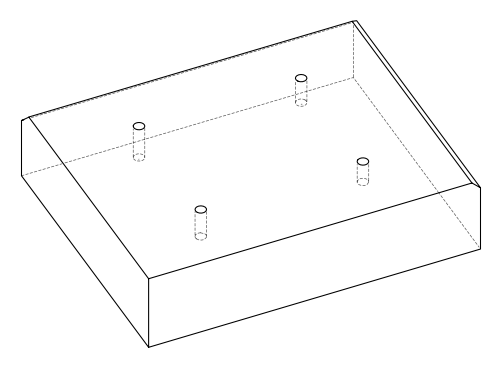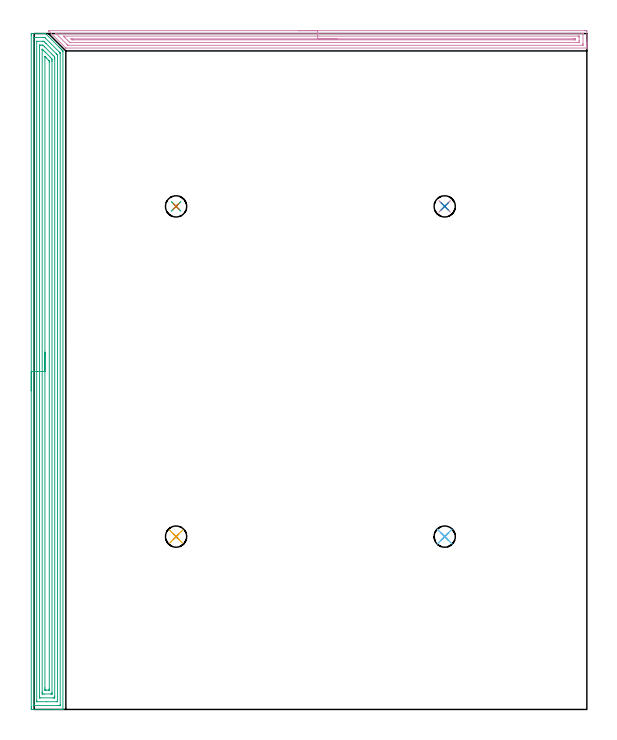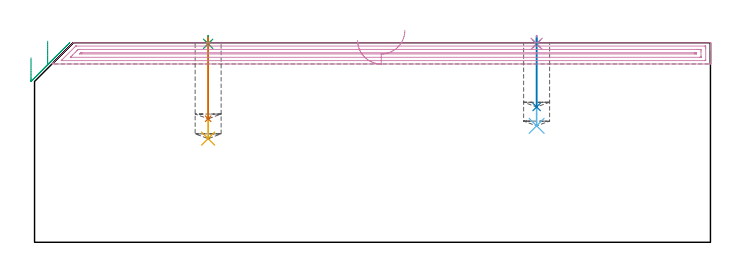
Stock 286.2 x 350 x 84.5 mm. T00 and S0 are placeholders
(PLAN: 10 operations, 2 tool changes, 26.6 min)
(1 SPOT_DRILL | STEP1POCKET | NXT0321_9005460120000 | 0.03 min | 0 mm3)
(2 SPOT_DRILL_1 | STEP1POCKET_1 | NXT0321_9005460120000 | 0.03 min | 1 mm3)
(3 SPOT_DRILL_2 | STEP1POCKET_2 | NXT0321_9005460120000 | 0.03 min | 1 mm3)
(4 SPOT_DRILL_3 | STEP1POCKET_3 | NXT0321_9005460120000 | 0.03 min | 1 mm3)
(5 DRILL_BLIND_HOLE_INTO_CENTER | STEP1POCKET | NXT0301_081 | 0.17 min | 3718 mm3)
(6 DRILL_BLIND_HOLE_INTO_CENTER_1 | STEP1POCKET_1 | NXT0301_081 | 0.15 min | 3207 mm3)
(7 DRILL_BLIND_HOLE_INTO_CENTER_2 | STEP1POCKET_2 | NXT0301_081 | 0.14 min | 2922 mm3)
(8 DRILL_BLIND_HOLE_INTO_CENTER_3 | STEP1POCKET_3 | NXT0301_081 | 0.12 min | 2450 mm3)
(9 AREA_MILL | FG_CHAMFER_SURFACE | UGT0205_001 | 17 min | 47074 mm3)
(10 AREA_MILL_1 | FG_CHAMFER_SURFACE_1 | UGT0205_001 | 8.95 min | 11061 mm3)
(TOOL NXT0321_9005460120000 | NC Spot Drill, 142deg, 12mm, Carbide, Uncoated | D12 PA142 FL30 Z2)
(TOOL NXT0301_081 | Carbide Drill 11mm [860.1-1100-033A1-MM 2214] | D11 PA140 FL55 Z2)
(TOOL UGT0205_001 | Chamfer Mill 20 x 3 x 45 deg. | D20 FL50 Z2)
(OP 1 SPOT_DRILL)
G17 G21 G94 G90
T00 M6
G54
G17 G0 G90 X73.5 Y89.5 S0 M3
G43 Z94.5 H0
G94 G81 G98 Z84.027 F250. R87.5
G80
M5
M2
(OP 2 SPOT_DRILL_1)
G17 G21 G94 G90
T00 M6
G54
G17 G0 G90 X212.6 Y89.5 S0 M3
G43 Z94.5 H0
G94 G81 G98 Z84.027 F250. R87.5
G80
M5
M2
(OP 3 SPOT_DRILL_2)
G17 G21 G94 G90
T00 M6
G54
G17 G0 G90 X73.5 Y260.5 S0 M3
G43 Z94.5 H0
G94 G81 G98 Z84.027 F250. R87.5
G80
M5
M2
(OP 4 SPOT_DRILL_3)
G17 G21 G94 G90
T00 M6
G54
G17 G0 G90 X212.6 Y260.5 S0 M3
G43 Z94.5 H0
G94 G81 G98 Z84.027 F250. R87.5
G80
M5
M2
(OP 5 DRILL_BLIND_HOLE_INTO_CENTER)
G17 G21 G94 G90
T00 M6
G54
G17 G0 G90 X73.5 Y89.5 S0 M3
G43 Z94.5 H1
G94 G81 G98 Z43.9 F250. R86.5
G80
M5
M2
(OP 6 DRILL_BLIND_HOLE_INTO_CENTER_1)
G17 G21 G94 G90
T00 M6
G54
G17 G0 G90 X212.6 Y89.5 S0 M3
G43 Z94.5 H1
G94 G81 G98 Z49.3 F250. R86.5
G80
M5
M2
(OP 7 DRILL_BLIND_HOLE_INTO_CENTER_2)
G17 G21 G94 G90
T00 M6
G54
G17 G0 G90 X73.5 Y260.5 S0 M3
G43 Z94.5 H1
G94 G81 G98 Z52.3 F250. R86.5
G80
M5
M2
(OP 8 DRILL_BLIND_HOLE_INTO_CENTER_3)
G17 G21 G94 G90
T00 M6
G54
G17 G0 G90 X212.6 Y260.5 S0 M3
G43 Z94.5 H1
G94 G81 G98 Z57.3 F250. R86.5
G80
M5
M2
(OP 9 AREA_MILL)
G17 G21 G94 G90
T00 M6
G54
G17 G0 G90 X-1.5 Y165. S1061 M3
G43 Z94.5 H0
Z78.1
G94 G1 Y165.038 Z77.228 F250.
Y165.152 Z76.364
Y165.341 Z75.512
Y165.603 Z74.68
Y165.937 Z73.874
Y166.34 Z73.1
Y166.808 Z72.364
Y167.34 Z71.672
Y167.929 Z71.029
Y168.572 Z70.44
Y169.264 Z69.909
Y170. Z69.44
Y170.774 Z69.037
Y171.58 Z68.703
Y172.412 Z68.441
Y173.264 Z68.252
Y174.128 Z68.138
Y175. Z68.1
Y349.088
X-1.499 Y349.37 Z68.101
X-1.493 Y349.975 Z68.104
X-1.492 Y349.993 Z68.106
X-0.889 Y350. Z68.708
X2.682 Z72.277
X4.103 Z73.699
X4.468 Z74.063
X5.757 Z75.355
X5.807 Y349.999 Z75.405
X5.893 Y349.997 Z75.489
X5.93 Y349.966 Z75.528
X6.188 Y349.712 Z75.788
X12.54 Y343.36 Z82.14
X12.95 Y342.952 Z82.546
X13.428 Y342.472 Z83.028
X13.685 Y342.216 Z83.282
X13.843 Y342.06 Z83.438
X14. Y341.901 Z83.598
X14.132 Y341.769 Z83.73
X14.289 Y341.613 Z83.884
X14.446 Y341.455 Z84.044
X14.579 Y341.322 Z84.177
X14.736 Y341.167 Z84.331
X14.828 Y341.071 Z84.424
X14.897 Y340.994 Z84.489
X14.9 Y340.875 Z84.5
Y0.183
X14.897 Y0.01 Z84.488
X14.835 Y0.007 Z84.427
X14.4 Y0. Z84.
X14.127 Z83.727
X13.396 Z82.992
X12.138 Z81.735
X10.718 Z80.313
X-0.889 Y0.001 Z68.708
X-1.126 Y0.003 Z68.472
X-1.492 Y0.007 Z68.106
X-1.493 Y0.025 Z68.104
X-1.498 Y0.63 Z68.102
X-1.5 Y1.242 Z68.1
Y175.
X-0.086 Z69.514
Y347.671
X-0.085 Y347.761 Z69.515
X-0.081 Y347.94 Z69.519
X-0.079 Y347.985 Z69.521
X-0.072 Y347.991 Z69.528
X-0.048 Y347.995 Z69.552
X0.004 Y347.998 Z69.604
X0.479 Y348. Z70.079
X0.897 Z70.497
X4.468 Z74.068
X4.944 Y347.999 Z74.544
X5.361 Y347.994 Z74.961
X5.42 Y347.99 Z75.02
X5.453 Y347.985 Z75.053
X5.485 Y347.957 Z75.085
X5.613 Y347.833 Z75.213
X5.868 Y347.582 Z75.468
X13.022 Y340.428 Z82.622
X13.396 Y340.051 Z82.996
X13.458 Y339.984 Z83.058
X13.471 Y339.968 Z83.071
X13.479 Y339.921 Z83.079
X13.482 Y339.803 Z83.082
X13.485 Y339.623 Z83.085
X13.486 Y2.329 Z83.086
X13.485 Y2.239 Z83.085
X13.481 Y2.061 Z83.081
X13.479 Y2.015 Z83.079
X13.472 Y2.009 Z83.072
X13.448 Y2.005 Z83.048
X13.396 Y2.002 Z82.996
X12.921 Y2. Z82.521
X12.503 Z82.103
X0.004 Y2.001 Z69.604
X-0.056 Y2.002 Z69.544
X-0.072 Y2.005 Z69.528
X-0.077 Y2.008 Z69.523
X-0.079 Y2.031 Z69.521
X-0.083 Y2.15 Z69.517
X-0.085 Y2.329 Z69.515
X-0.086 Y2.418 Z69.514
Y175.
X1.328 Z70.928
X1.329 Y345.793 Z70.929
X1.33 Y345.909 Z70.93
X1.333 Y345.965 Z70.933
X1.335 Y345.986 Z70.935
X1.377 Y345.99 Z70.977
X1.584 Y345.999 Z71.184
X4.262 Y346. Z73.862
X4.468 Y345.996 Z74.068
X4.674 Y345.99 Z74.274
X5.02 Y345.969 Z74.62
X5.205 Y345.793 Z74.805
X5.361 Y345.639 Z74.961
X6.102 Y344.899 Z75.702
X11.467 Y339.534 Z81.067
X11.611 Y339.388 Z81.211
X11.981 Y339.007 Z81.581
X12.065 Y338.912 Z81.665
X12.068 Y338.793 Z81.668
X12.07 Y338.64 Z81.67
X12.071 Y338.178 Z81.671
X12.072 Y337.745 Z81.672
X12.071 Y4.207 Z81.671
X12.07 Y4.091 Z81.67
X12.067 Y4.035 Z81.667
X12.065 Y4.014 Z81.665
X12.023 Y4.01 Z81.623
X11.816 Y4.001 Z81.416
X6.46 Y4. Z76.06
X1.789 Z71.389
X1.583 Y4.002 Z71.183
X1.445 Y4.005 Z71.045
X1.341 Y4.01 Z70.941
X1.335 Y4.054 Z70.935
X1.332 Y4.207 Z70.932
X1.329 Y4.668 Z70.929
X1.328 Y175. Z70.928
X2.743 Z72.343
Y343.111
X2.748 Y343.939 Z72.348
X2.75 Y343.99 Z72.35
X2.798 Y343.993 Z72.398
X2.909 Y343.997 Z72.509
X3.131 Y343.999 Z72.731
X3.575 Y344. Z73.175
X4.468 Y343.999 Z74.068
X4.474 Y343.998 Z74.074
X5.361 Y343.185 Z74.961
X5.439 Y343.111 Z75.039
X9.018 Y339.534 Z78.618
X9.825 Y338.724 Z79.425
X9.906 Y338.64 Z79.506
X10.65 Y337.813 Z80.25
X10.657 Y336.851 Z80.257
Y6.889
X10.652 Y6.061 Z80.252
X10.65 Y6.01 Z80.25
X10.602 Y6.007 Z80.202
X10.491 Y6.003 Z80.091
X10.269 Y6.001 Z79.869
X9.825 Y6. Z79.425
X3.129 Y6.001 Z72.729
X2.908 Y6.003 Z72.508
X2.798 Y6.007 Z72.398
X2.75 Y6.01 Z72.35
X2.743 Y6.889 Z72.343
Y175.
X4.157 Z73.757
Y341.738
X4.159 Y341.82 Z73.759
X4.161 Y341.875 Z73.761
X4.163 Y341.891 Z73.763
X4.187 Y341.87 Z73.787
X4.468 Y341.613 Z74.068
X4.774 Y341.322 Z74.374
X5.361 Y340.74 Z74.961
X5.674 Y340.428 Z75.274
X8.355 Y337.745 Z77.955
X8.932 Y337.158 Z78.532
X9.224 Y336.851 Z78.824
X9.236 Y336.547 Z78.836
X9.241 Y335.957 Z78.841
X9.243 Y335.646 Z78.843
Y8.678
X9.242 Y8.368 Z78.842
X9.238 Y8.056 Z78.838
X9.236 Y8.019 Z78.836
X9.226 Y8.01 Z78.826
X9.186 Y8.006 Z78.786
X9.101 Y8.002 Z78.701
X8.932 Y8.001 Z78.532
X8.716 Y8. Z78.316
X5.145 Z74.745
X4.468 Y8.002 Z74.068
X4.248 Y8.004 Z73.848
X4.175 Y8.01 Z73.775
X4.164 Y8.031 Z73.764
X4.161 Y8.091 Z73.761
X4.158 Y8.678 Z73.758
X4.157 Y8.989 Z73.757
Y175.
X5.571 Z75.171
Y337.944
X5.572 Y338.043 Z75.172
X5.574 Y338.067 Z75.174
X5.575 Y338.068 Z75.175
X5.58 Y338.066 Z75.18
X5.615 Y338.034 Z75.215
X5.907 Y337.745 Z75.507
X6.254 Y337.399 Z75.854
X7.694 Y335.957 Z77.294
X7.772 Y335.874 Z77.372
X7.816 Y335.824 Z77.416
X7.822 Y335.785 Z77.422
X7.825 Y335.615 Z77.425
X7.828 Y335.274 Z77.428
X7.829 Y10.677 Z77.429
X7.828 Y10.466 Z77.428
X7.824 Y10.125 Z77.424
X7.822 Y10.041 Z77.422
X7.818 Y10.01 Z77.418
X7.767 Y10.007 Z77.367
X7.61 Y10.002 Z77.21
X6.254 Y10. Z75.854
X5.824 Y10.002 Z75.424
X5.621 Y10.009 Z75.221
X5.578 Y10.012 Z75.178
X5.576 Y10.087 Z75.176
X5.573 Y10.254 Z75.173
X5.572 Y10.466 Z75.172
X5.571 Y11.15 Z75.171
Y175.
Y175.872 Z75.209
Y176.736 Z75.323
Y177.588 Z75.512
Y178.42 Z75.774
Y179.226 Z76.108
Y180. Z76.511
Y180.736 Z76.98
Y181.428 Z77.511
Y182.071 Z78.1
Y182.66 Z78.743
Y183.192 Z79.435
Y183.66 Z80.171
Y184.063 Z80.945
Y184.397 Z81.751
Y184.659 Z82.583
Y184.848 Z83.435
Y184.962 Z84.3
Y185. Z85.171
G0 Z94.5
M5
M2
(OP 10 AREA_MILL_1)
G17 G21 G94 G90
T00 M6
G54
G17 G0 G90 X136.8 Y351.5 S1061 M3
G43 Z94.5 H0
Z85.5
G94 G1 X136.838 Z84.628 F250.
X136.952 Z83.763
X137.141 Z82.912
X137.403 Z82.08
X137.737 Z81.274
X138.14 Z80.5
X138.608 Z79.764
X139.14 Z79.072
X139.729 Z78.429
X140.372 Z77.84
X141.064 Z77.308
X141.8 Z76.84
X142.574 Z76.437
X143.38 Z76.103
X144.212 Z75.841
X145.064 Z75.652
X145.928 Z75.538
X146.8 Z75.5
X285.076
X285.593 Y351.499 Z75.501
X286.105 Y351.494 Z75.503
X286.192 Y351.492 Z75.506
X286.2 Y350.987 Z76.011
Y345.671 Z81.323
Y345.104 Z81.893
Y344.785 Z82.211
Y344.218 Z82.778
Y343.899 Z83.096
Y343.261 Z83.738
Y342.87 Z84.13
Y342.525 Z84.465
X286.191 Y342.503 Z84.488
X286.04 Y342.5 Z84.5
X16.409
X16.401 Y342.501 Z84.498
X16.398 Y342.502 Z84.497
X7.561 Y351.339 Z75.659
X7.473 Y351.429 Z75.568
X7.416 Y351.491 Z75.506
X7.526 Y351.498 Z75.501
X7.561 Y351.5 Z75.5
X146.8
Y350.086 Z76.914
X283.823
X284.03 Y350.084 Z76.916
X284.132 Y350.081 Z76.919
X284.177 Y350.079 Z76.921
X284.19 Y350.054 Z76.946
X284.194 Y349.954 Z77.046
X284.199 Y349.713 Z77.287
Y344.785 Z82.215
X284.198 Y344.398 Z82.602
X284.19 Y344.007 Z82.993
X284.182 Y343.921 Z83.079
X284.136 Y343.919 Z83.081
X284.027 Y343.916 Z83.084
X283.808 Y343.914 Z83.086
X17.81
X17.591 Y343.916 Z83.084
X17.482 Y343.919 Z83.081
X17.458 Y343.921 Z83.079
X17.422 Y343.94 Z83.06
X17.312 Y344.046 Z82.954
X16.933 Y344.418 Z82.582
X11.577 Y349.773 Z77.227
X11.387 Y349.968 Z77.032
X11.33 Y350.03 Z76.97
X11.289 Y350.079 Z76.921
X11.592 Y350.086 Z76.914
X146.8
Y348.672 Z78.328
X281.678 Y348.671 Z78.329
X282.023 Y348.67 Z78.33
X282.137 Y348.667 Z78.333
X282.177 Y348.665 Z78.335
X282.19 Y348.66 Z78.34
X282.193 Y348.622 Z78.378
X282.197 Y348.505 Z78.495
X282.199 Y348.329 Z78.671
X282.2 Y348.153 Z78.847
Y346.381 Z80.619
X282.198 Y345.671 Z81.329
X282.196 Y345.5 Z81.5
X282.186 Y345.336 Z81.664
X282.023 Y345.334 Z81.666
X281.474 Y345.33 Z81.67
X281.13 Y345.329 Z81.671
X280.583 Z81.672
X19.063 Z81.671
X18.718 Y345.33 Z81.67
X18.603 Y345.332 Z81.668
X18.512 Y345.335 Z81.665
X18.465 Y345.346 Z81.654
X18.428 Y345.381 Z81.619
X18.13 Y345.671 Z81.329
X17.825 Y345.974 Z81.026
X17.242 Y346.557 Z80.443
X16.04 Y347.759 Z79.241
X15.471 Y348.329 Z78.671
X15.147 Y348.656 Z78.344
Y348.667 Z78.333
X15.696 Y348.671 Z78.329
X146.8 Y348.672 Z78.328
Y347.257 Z79.743
X279.532
X280.051 Y347.253 Z79.747
X280.136 Y347.251 Z79.749
X280.19 Y347.247 Z79.753
X280.192 Y347.202 Z79.798
X280.194 Y347. Z80.
X280.192 Y346.798 Z80.202
X280.19 Y346.753 Z80.247
X280.136 Y346.749 Z80.251
X280.047 Y346.746 Z80.254
X279.532 Y346.743 Z80.257
X279.345
X20.316
X19.797 Y346.745 Z80.255
X19.61 Y346.747 Z80.253
X19.529 Y346.75 Z80.25
X19.437 Y346.824 Z80.176
X19.256 Y347.004 Z79.996
X19.078 Y347.183 Z79.817
X19.022 Y347.251 Z79.749
X19.797 Y347.257 Z79.743
X146.8
X147.672 Z79.781
X148.536 Z79.895
X149.388 Z80.083
X150.22 Z80.346
X151.026 Z80.68
X151.8 Z81.082
X152.536 Z81.551
X153.228 Z82.082
X153.871 Z82.672
X154.46 Z83.315
X154.992 Z84.007
X155.46 Z84.743
X155.863 Z85.516
X156.197 Z86.322
X156.459 Z87.154
X156.648 Z88.006
X156.762 Z88.871
X156.8 Z89.743
G0 Z94.5
M5
M2
